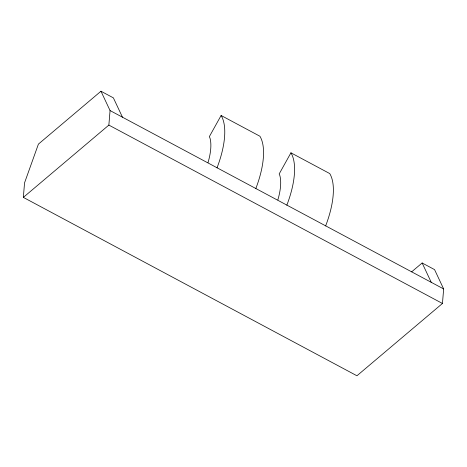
<?xml version="1.0" encoding="UTF-8"?>
<svg xmlns="http://www.w3.org/2000/svg" width="467" height="467" viewBox="0 0 467 467"><rect width="100%" height="100%" fill="white"/><g stroke="black" fill="none" stroke-linecap="round" stroke-linejoin="round"><path stroke-width="0.7" d="M411.625 271.864L422.145 262.974L434.561 269.611L443.65 288.95L442.453 303.474L356.94 375.772L23.35 197.389L24.547 182.866L38.411 144.116L100.965 91.228L113.382 97.866L122.471 117.205M23.35 197.389L108.864 125.092L110.06 110.568L100.965 91.228M255.805 188.615A70.675 29.316 -61.9 0 0 259.903 136.224L221.113 115.483L209.356 136.609L210.027 138.226A47.383 19.655 -61.9 0 1 208.025 162.569M325.627 225.952A70.675 29.316 -61.9 0 0 329.725 173.561L290.935 152.82L279.178 173.94L279.85 175.563A47.383 19.655 -61.9 0 1 277.847 199.905M110.06 110.568L443.65 288.95M108.864 125.092L442.453 303.474M422.145 262.974L431.239 282.313M221.113 115.483A70.675 29.316 -61.9 0 1 217.015 167.875M290.935 152.82A70.686 29.322 -61.9 0 1 286.837 205.206"/></g></svg>
